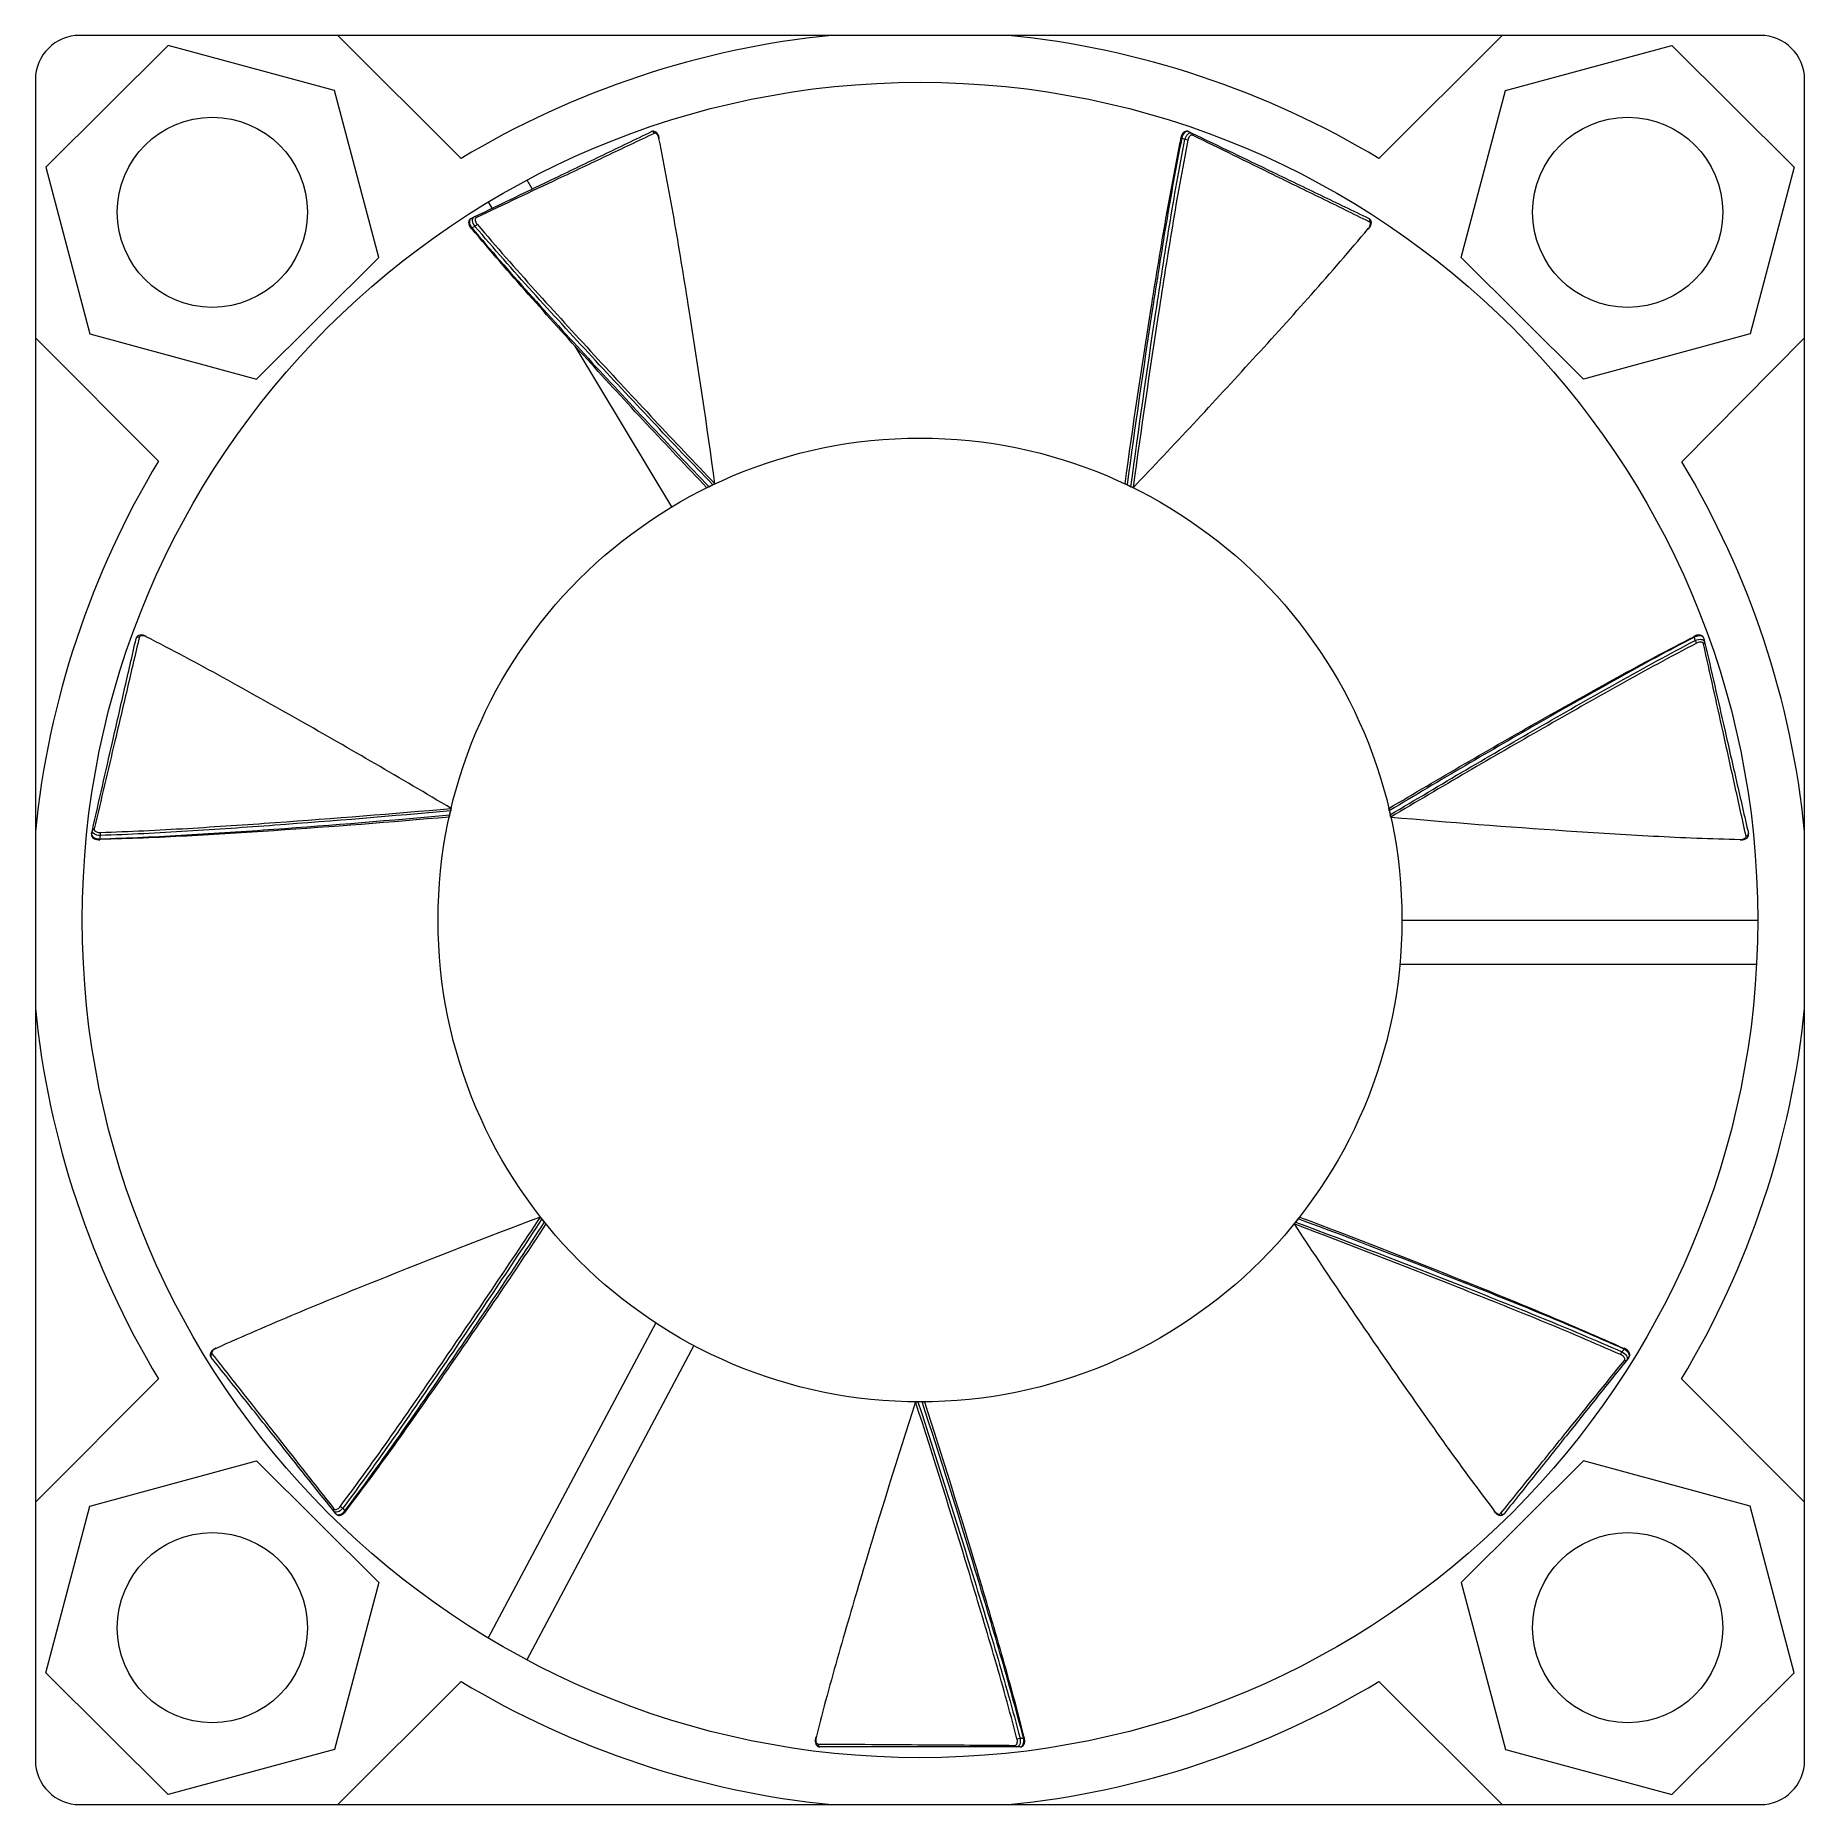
# Paper-space layout '_Front' of a CAD drawing. Header units: millimetres. Extents: x -20 to 20, y -20 to 20.
import ezdxf

# ---------------------------------------------------------------- set-up
doc = ezdxf.new("R2010")
doc.units = ezdxf.units.MM

psp = doc.layouts.new('_Front')

# ---------------------------------------------------------------- linework, layer by layer
at = {"color": 7, "linetype": 'Continuous', "lineweight": 15}
for p, q in [((19, 20), (-19, 20)), ((-10.377, 17.214), (-13.162, 20)), ((13.162, 20), (10.377, 17.214)), ((-17, 19.771), (-19.765, 17.02)), ((-13.234, 18.751), (-17, 19.771)), ((13.234, 18.751), (17, 19.771)), ((17, 19.771), (19.765, 17.02)), ((-20, 19), (-20, -19)), ((20, -19), (20, 19)), ((-12.235, 14.98), (-13.234, 18.751)), ((12.235, 14.98), (13.234, 18.751)), ((6.074, 17.825), (6.144, 17.791)), ((-19.765, 17.02), (-18.766, 13.249)), ((19.765, 17.02), (18.766, 13.249)), ((-8.765, 16.529), (-8.884, 16.727)), ((-9.67, 16.093), (-9.755, 16.235)), ((-10.149, 15.862), (-10.079, 15.896)), ((-15, 12.229), (-12.235, 14.98)), ((15, 12.229), (12.235, 14.98)), ((-18.766, 13.249), (-15, 12.229)), ((18.766, 13.249), (15, 12.229)), ((-20, 13.162), (-17.214, 10.377)), ((-5.611, 9.339), (-7.797, 12.976)), ((17.227, 10.355), (20, 13.162)), ((-4.77, 9.795), (-4.684, 9.837)), ((4.684, 9.837), (4.77, 9.795)), ((17.723, 6.365), (17.74, 6.289)), ((-10.632, 2.378), (-10.611, 2.471)), ((10.611, 2.471), (10.632, 2.378)), ((-18.73, 1.955), (-18.712, 2.031)), ((10.895, 0), (18.94, 0)), ((10.849, -1), (18.914, -1)), ((-8.489, -6.83), (-8.548, -6.756)), ((8.548, -6.756), (8.489, -6.83)), ((-5.976, -9.11), (-9.762, -16.23)), ((-5.115, -9.62), (-8.892, -16.723)), ((16.026, -9.888), (15.978, -9.949)), ((-17.214, -10.377), (-20, -13.162)), ((20, -13.162), (17.214, -10.377)), ((0.047, -10.895), (-0.047, -10.895)), ((-18.766, -13.249), (-15, -12.229)), ((-15, -12.229), (-12.235, -14.98)), ((15, -12.229), (12.235, -14.98)), ((18.766, -13.249), (15, -12.229)), ((-19.765, -17.02), (-18.766, -13.249)), ((-13.206, -13.424), (-13.255, -13.363)), ((19.765, -17.02), (18.766, -13.249)), ((-12.235, -14.98), (-13.234, -18.751)), ((12.235, -14.98), (13.234, -18.751)), ((-17, -19.771), (-19.765, -17.02)), ((17, -19.771), (19.765, -17.02)), ((-13.162, -20), (-10.377, -17.214)), ((10.377, -17.214), (13.162, -20)), ((-13.234, -18.751), (-17, -19.771)), ((2.262, -18.695), (2.183, -18.695)), ((13.234, -18.751), (17, -19.771)), ((-19, -20), (19, -20))]:
    psp.add_line(p, q, dxfattribs=at)
at = {"color": 7, "linetype": 'Continuous', "lineweight": 15, "flags": 128}
for points in [[(5.901, 17.67), (5.897, 17.672), (5.895, 17.674), (5.894, 17.676), (5.895, 17.678), (5.899, 17.679), (5.903, 17.679), (5.91, 17.68), (5.917, 17.679)], [(5.987, 17.644), (5.952, 17.661), (5.947, 17.664), (5.917, 17.679)], [(-10.135, 15.631), (-10.14, 15.629), (-10.143, 15.629), (-10.145, 15.629), (-10.145, 15.631), (-10.144, 15.634), (-10.142, 15.638), (-10.138, 15.643), (-10.133, 15.649)], [(-10.062, 15.682), (-10.097, 15.665), (-10.103, 15.663), (-10.133, 15.649)], [(17.494, 6.403), (17.494, 6.408), (17.494, 6.411), (17.495, 6.413), (17.497, 6.413), (17.5, 6.411), (17.503, 6.407), (17.507, 6.403), (17.511, 6.396)], [(17.527, 6.32), (17.519, 6.358), (17.518, 6.364), (17.511, 6.396)], [(-18.534, 1.911), (-18.543, 1.873), (-18.545, 1.867), (-18.553, 1.835)], [(-18.54, 1.822), (-18.541, 1.817), (-18.543, 1.814), (-18.545, 1.813), (-18.546, 1.814), (-18.548, 1.817), (-18.55, 1.821), (-18.551, 1.827), (-18.553, 1.835)], [(15.869, -9.763), (15.894, -9.733), (15.898, -9.728), (15.919, -9.703)], [(15.914, -9.685), (15.917, -9.682), (15.92, -9.68), (15.922, -9.68), (15.923, -9.681), (15.923, -9.685), (15.923, -9.689), (15.921, -9.696), (15.919, -9.703)], [(-13.05, -13.299), (-13.026, -13.33), (-13.022, -13.335), (-13.002, -13.361)], [(-12.984, -13.359), (-12.981, -13.363), (-12.98, -13.366), (-12.98, -13.368), (-12.982, -13.369), (-12.985, -13.369), (-12.99, -13.367), (-12.995, -13.365), (-13.002, -13.361)], [(2.261, -18.494), (2.3, -18.495), (2.306, -18.495), (2.339, -18.496)], [(2.35, -18.48), (2.354, -18.481), (2.358, -18.482), (2.359, -18.483), (2.358, -18.485), (2.356, -18.487), (2.352, -18.49), (2.346, -18.493), (2.339, -18.496)]]:
    psp.add_lwpolyline(points, dxfattribs=at)
at = {"color": 7, "linetype": 'Continuous', "lineweight": 15}
for centre, radius in [((0, 0), 18.94), ((-16, 16), 2.15), ((16, 16), 2.15), ((0, 0), 10.895), ((-16, -16), 2.15), ((16, -16), 2.15)]:
    psp.add_circle(centre, radius, dxfattribs=at)
for centre, radius, start, end in [((-19, 19), 1, 90, 180), ((19, 19), 1, 0, 90), ((0, 0), 20.1, 95.7177, 121.0812), ((0, 0), 20.1, 58.9188, 84.2823), ((-6.059, 17.778), 0.0489, 6.3745, 107.1272), ((-5.904, 17.68), 0.0105, 283.2582, 338.3792), ((5.97, 17.414), 0.23, 68.3187, 85.6481), ((6.123, 17.754), 0.0427, 343.8183, 59.8583), ((-10.063, 15.856), 0.0427, 35.2469, 111.2869), ((-9.893, 15.525), 0.23, 119.7473, 137.0767), ((10.142, 15.639), 0.0105, 231.8296, 286.9507), ((10.122, 15.822), 0.0489, 314.9459, 55.6986), ((0, 0), 20.1, 148.9188, 174.2823), ((0, 0), 20.1, 5.7177, 31.0102), ((-17.504, 6.407), 0.0105, 334.6867, 29.8078), ((-17.678, 6.347), 0.0489, 57.8031, 158.5558), ((17.337, 6.19), 0.23, 16.8901, 34.2196), ((17.698, 6.283), 0.0427, 292.3897, 8.4297), ((-18.671, 2.019), 0.0427, 86.6754, 162.7155), ((-18.306, 1.945), 0.23, 171.1759, 188.5053), ((18.55, 1.822), 0.0105, 180.401, 235.5221), ((18.681, 1.951), 0.0489, 263.5174, 4.27), ((0, 0), 20.1, 185.7177, 211.0812), ((0, 0), 20.1, 328.9188, 354.2823), ((-15.984, -9.864), 0.0489, 109.2316, 209.9843), ((-15.923, -9.69), 0.0105, 26.1153, 81.2364), ((15.649, -9.695), 0.23, 325.4616, 342.791), ((15.947, -9.92), 0.0427, 240.9611, 317.0012), ((-13.22, -13.339), 0.0427, 138.104, 214.144), ((-12.934, -13.099), 0.23, 222.6044, 239.9339), ((12.99, -13.368), 0.0105, 128.9725, 184.0935), ((13.173, -13.388), 0.0489, 212.0888, 312.8415), ((0, 0), 20.1, 238.9188, 264.2823), ((0, 0), 20.1, 275.7177, 301.0812), ((-2.352, -18.491), 0.0105, 77.5439, 132.6649), ((-2.254, -18.647), 0.0489, 160.6602, 261.4129), ((2.187, -18.652), 0.0427, 189.5326, 265.5726), ((2.177, -18.28), 0.23, 274.033, 291.3624), ((-19, -19), 1, 180, 270), ((19, -19), 1, 270, 0)]:
    psp.add_arc(centre, radius, start, end, dxfattribs=at)
for points, knots in [([(-10.079, 15.896), (-9.466, 16.191), (-8.854, 16.486), (-8.243, 16.78), (-7.881, 16.955), (-7.519, 17.129), (-7.158, 17.303), (-6.796, 17.477), (-6.435, 17.651), (-6.074, 17.825)], [0, 0, 0, 0, 0.00348079, 0.00348079, 0.00348079, 0.005540666, 0.005540666, 0.005540666, 0.007600543, 0.007600543, 0.007600543, 0.007600543]), ([(-6.011, 17.784), (-6.373, 17.612), (-6.735, 17.441), (-7.097, 17.269), (-7.459, 17.097), (-7.822, 16.926), (-8.185, 16.754), (-8.799, 16.464), (-9.413, 16.173), (-10.028, 15.881)], [0, 0, 0, 0, 0.002059921, 0.002059921, 0.002059921, 0.004119847, 0.004119847, 0.004119847, 0.007600716, 0.007600716, 0.007600716, 0.007600716]), ([(-5.895, 17.676), (-5.895, 17.68), (-5.9, 17.71), (-5.921, 17.76), (-5.958, 17.809), (-6.004, 17.833), (-6.044, 17.837), (-6.065, 17.827), (-6.073, 17.823)], [0, 0, 0, 0, 0.038295, 0.298376, 0.539496, 0.728519, 0.897429, 1, 1, 1, 1]), ([(-5.901, 17.67), (-5.905, 17.687), (-5.91, 17.704), (-5.917, 17.72), (-5.923, 17.735), (-5.931, 17.748), (-5.94, 17.759), (-5.949, 17.77), (-5.958, 17.778), (-5.968, 17.783), (-5.978, 17.787), (-5.987, 17.789), (-5.997, 17.788), (-6.002, 17.787), (-6.006, 17.786), (-6.011, 17.784)], [0, 0, 0, 0, 0.0000547948, 0.0000547948, 0.0000547948, 0.0001097763, 0.0001097763, 0.0001097763, 0.0001633104, 0.0001633104, 0.0001633104, 0.0002141423, 0.0002141423, 0.0002141423, 0.0002398433, 0.0002398433, 0.0002398433, 0.0002398433]), ([(-4.637, 9.859), (-4.817, 11.174), (-5.011, 12.486), (-5.322, 14.442), (-5.429, 15.092), (-5.651, 16.387), (-5.772, 17.03), (-5.901, 17.67)], [0, 0, 0, 0, 0.5, 0.5, 0.75, 0.75, 1, 1, 1, 1]), ([(4.637, 9.859), (4.817, 11.174), (5.011, 12.486), (5.322, 14.442), (5.429, 15.092), (5.651, 16.387), (5.772, 17.03), (5.901, 17.67)], [0, 0, 0, 0, 0.5, 0.5, 0.75, 0.75, 1, 1, 1, 1]), ([(5.917, 17.679), (5.791, 17.037), (5.673, 16.39), (5.456, 15.09), (5.352, 14.437), (5.049, 12.473), (4.86, 11.156), (4.684, 9.837)], [0, 0, 0, 0, 0.25, 0.25, 0.5, 0.5, 1, 1, 1, 1]), ([(4.77, 9.795), (4.945, 11.114), (5.133, 12.432), (5.433, 14.398), (5.534, 15.051), (5.747, 16.353), (5.863, 17), (5.987, 17.644)], [0, 0, 0, 0, 0.5, 0.5, 0.75, 0.75, 1, 1, 1, 1]), ([(6.055, 17.628), (5.93, 16.984), (5.813, 16.335), (5.597, 15.032), (5.494, 14.378), (5.19, 12.411), (4.998, 11.092), (4.817, 9.773)], [0, 0, 0, 0, 0.25, 0.25, 0.5, 0.5, 1, 1, 1, 1]), ([(6.072, 17.823), (6.064, 17.827), (6.042, 17.838), (6.001, 17.832), (5.961, 17.81), (5.926, 17.768), (5.903, 17.721), (5.897, 17.686), (5.896, 17.675)], [0, 0, 0, 0, 0.110069, 0.290317, 0.458902, 0.653427, 0.893696, 1, 1, 1, 1]), ([(6.074, 17.825), (6.046, 17.838), (6.013, 17.83), (5.955, 17.775), (5.931, 17.73), (5.917, 17.679)], [0, 0, 0, 0, 0.5, 0.5, 1, 1, 1, 1]), ([(5.987, 17.644), (6.001, 17.695), (6.025, 17.741), (6.083, 17.796), (6.116, 17.805), (6.144, 17.791)], [0, 0, 0, 0, 0.5, 0.5, 1, 1, 1, 1]), ([(6.164, 17.742), (6.155, 17.746), (6.146, 17.748), (6.137, 17.747), (6.128, 17.745), (6.119, 17.741), (6.11, 17.735), (6.101, 17.728), (6.093, 17.719), (6.086, 17.708), (6.078, 17.697), (6.071, 17.683), (6.066, 17.668), (6.061, 17.656), (6.057, 17.642), (6.055, 17.628)], [0, 0, 0, 0, 0.000048477, 0.000048477, 0.000048477, 0.000096818, 0.000096818, 0.000096818, 0.0001458754, 0.0001458754, 0.0001458754, 0.0001970983, 0.0001970983, 0.0001970983, 0.0002398542, 0.0002398542, 0.0002398542, 0.0002398542]), ([(6.144, 17.791), (6.757, 17.496), (7.368, 17.201), (7.98, 16.907), (8.342, 16.733), (8.703, 16.559), (9.065, 16.384), (9.427, 16.21), (9.788, 16.036), (10.149, 15.862)], [0, 0, 0, 0, 0.00348079, 0.00348079, 0.00348079, 0.005540666, 0.005540666, 0.005540666, 0.007600543, 0.007600543, 0.007600543, 0.007600543]), ([(10.156, 15.787), (9.796, 15.963), (9.437, 16.139), (9.077, 16.316), (8.716, 16.492), (8.356, 16.669), (7.995, 16.845), (7.386, 17.144), (6.775, 17.443), (6.164, 17.742)], [0, 0, 0, 0, 0.002059921, 0.002059921, 0.002059921, 0.004119847, 0.004119847, 0.004119847, 0.007600716, 0.007600716, 0.007600716, 0.007600716]), ([(-10.149, 15.86), (-10.157, 15.856), (-10.179, 15.845), (-10.2, 15.81), (-10.208, 15.764), (-10.197, 15.712), (-10.174, 15.664), (-10.15, 15.638), (-10.143, 15.629)], [0, 0, 0, 0, 0.110069, 0.290317, 0.458902, 0.653427, 0.893696, 1, 1, 1, 1]), ([(-10.149, 15.862), (-10.177, 15.849), (-10.191, 15.817), (-10.184, 15.738), (-10.164, 15.692), (-10.133, 15.649)], [0, 0, 0, 0, 0.5, 0.5, 1, 1, 1, 1]), ([(-4.817, 9.773), (-5.733, 10.733), (-6.638, 11.703), (-7.973, 13.166), (-8.415, 13.654), (-9.288, 14.635), (-9.716, 15.131), (-10.135, 15.631)], [0, 0, 0, 0, 0.5, 0.5, 0.75, 0.75, 1, 1, 1, 1]), ([(-10.133, 15.649), (-9.709, 15.149), (-9.277, 14.654), (-8.396, 13.674), (-7.95, 13.186), (-6.604, 11.725), (-5.692, 10.755), (-4.77, 9.795)], [0, 0, 0, 0, 0.25, 0.25, 0.5, 0.5, 1, 1, 1, 1]), ([(-10.062, 15.682), (-10.093, 15.724), (-10.114, 15.772), (-10.121, 15.851), (-10.107, 15.883), (-10.079, 15.896)], [0, 0, 0, 0, 0.5, 0.5, 1, 1, 1, 1]), ([(-4.684, 9.837), (-5.606, 10.796), (-6.519, 11.765), (-7.87, 13.224), (-8.317, 13.711), (-9.202, 14.689), (-9.636, 15.183), (-10.062, 15.682)], [0, 0, 0, 0, 0.5, 0.5, 0.75, 0.75, 1, 1, 1, 1]), ([(-10.028, 15.881), (-10.037, 15.877), (-10.044, 15.871), (-10.049, 15.863), (-10.053, 15.855), (-10.056, 15.845), (-10.056, 15.834), (-10.056, 15.824), (-10.055, 15.811), (-10.051, 15.799), (-10.046, 15.786), (-10.04, 15.772), (-10.032, 15.758), (-10.025, 15.747), (-10.016, 15.736), (-10.007, 15.725)], [0, 0, 0, 0, 0.000048477, 0.000048477, 0.000048477, 0.000096818, 0.000096818, 0.000096818, 0.0001458754, 0.0001458754, 0.0001458754, 0.0001970983, 0.0001970983, 0.0001970983, 0.0002398542, 0.0002398542, 0.0002398542, 0.0002398542]), ([(-10.007, 15.725), (-9.581, 15.225), (-9.147, 14.73), (-8.263, 13.749), (-7.816, 13.26), (-6.467, 11.796), (-5.556, 10.823), (-4.637, 9.859)], [0, 0, 0, 0, 0.25, 0.25, 0.5, 0.5, 1, 1, 1, 1]), ([(4.817, 9.773), (5.733, 10.733), (6.638, 11.703), (7.973, 13.166), (8.415, 13.654), (9.288, 14.635), (9.716, 15.131), (10.135, 15.631)], [0, 0, 0, 0, 0.5, 0.5, 0.75, 0.75, 1, 1, 1, 1]), ([(10.135, 15.631), (10.147, 15.645), (10.157, 15.659), (10.165, 15.674), (10.172, 15.688), (10.178, 15.703), (10.181, 15.717), (10.184, 15.73), (10.184, 15.743), (10.182, 15.753), (10.18, 15.764), (10.175, 15.772), (10.168, 15.779), (10.165, 15.782), (10.161, 15.785), (10.156, 15.787)], [0, 0, 0, 0, 0.0000547948, 0.0000547948, 0.0000547948, 0.0001097763, 0.0001097763, 0.0001097763, 0.0001633104, 0.0001633104, 0.0001633104, 0.0002141423, 0.0002141423, 0.0002141423, 0.0002398433, 0.0002398433, 0.0002398433, 0.0002398433]), ([(10.144, 15.629), (10.147, 15.632), (10.168, 15.655), (10.194, 15.702), (10.209, 15.762), (10.2, 15.813), (10.177, 15.847), (10.156, 15.857), (10.148, 15.86)], [0, 0, 0, 0, 0.0382947, 0.2983757, 0.5394961, 0.7285186, 0.8974294, 1, 1, 1, 1]), ([(-4.77, 9.795), (-4.775, 9.793), (-4.781, 9.79), (-4.786, 9.788), (-4.791, 9.785), (-4.796, 9.783), (-4.801, 9.781), (-4.805, 9.779), (-4.808, 9.777), (-4.811, 9.776), (-4.814, 9.774), (-4.816, 9.773), (-4.817, 9.773), (-4.817, 9.773), (-4.817, 9.773), (-4.817, 9.773)], [0, 0, 0, 0, 0.00001835611, 0.00001835611, 0.00001835611, 0.00003673843, 0.00003673843, 0.00003673843, 0.0000546734, 0.0000546734, 0.0000546734, 0.00007173366, 0.00007173366, 0.00007173366, 0.00008021297, 0.00008021297, 0.00008021297, 0.00008021297]), ([(-4.637, 9.859), (-4.637, 9.859), (-4.638, 9.859), (-4.64, 9.858), (-4.641, 9.857), (-4.644, 9.856), (-4.647, 9.855), (-4.65, 9.853), (-4.653, 9.852), (-4.658, 9.85), (-4.662, 9.847), (-4.667, 9.845), (-4.672, 9.843), (-4.676, 9.841), (-4.68, 9.839), (-4.684, 9.837)], [0, 0, 0, 0, 0.00001619931, 0.00001619931, 0.00001619931, 0.00003237624, 0.00003237624, 0.00003237624, 0.00004889831, 0.00004889831, 0.00004889831, 0.00006619691, 0.00006619691, 0.00006619691, 0.00008020876, 0.00008020876, 0.00008020876, 0.00008020876]), ([(4.684, 9.837), (4.679, 9.839), (4.673, 9.842), (4.668, 9.844), (4.663, 9.847), (4.658, 9.849), (4.654, 9.851), (4.65, 9.853), (4.646, 9.855), (4.643, 9.857), (4.641, 9.858), (4.639, 9.859), (4.638, 9.859), (4.637, 9.859), (4.637, 9.859), (4.637, 9.859)], [0, 0, 0, 0, 0.00001835611, 0.00001835611, 0.00001835611, 0.00003673843, 0.00003673843, 0.00003673843, 0.0000546734, 0.0000546734, 0.0000546734, 0.00007173366, 0.00007173366, 0.00007173366, 0.00008021297, 0.00008021297, 0.00008021297, 0.00008021297]), ([(4.817, 9.773), (4.817, 9.773), (4.816, 9.773), (4.815, 9.774), (4.813, 9.775), (4.811, 9.776), (4.808, 9.777), (4.805, 9.779), (4.801, 9.781), (4.797, 9.783), (4.792, 9.785), (4.787, 9.787), (4.782, 9.789), (4.778, 9.791), (4.774, 9.793), (4.77, 9.795)], [0, 0, 0, 0, 0.00001619931, 0.00001619931, 0.00001619931, 0.00003237624, 0.00003237624, 0.00003237624, 0.00004889831, 0.00004889831, 0.00004889831, 0.00006619691, 0.00006619691, 0.00006619691, 0.00008020876, 0.00008020876, 0.00008020876, 0.00008020876]), ([(-17.495, 6.412), (-17.498, 6.414), (-17.525, 6.429), (-17.577, 6.444), (-17.639, 6.445), (-17.686, 6.425), (-17.715, 6.396), (-17.719, 6.373), (-17.721, 6.364)], [0, 0, 0, 0, 0.038295, 0.298376, 0.539496, 0.728519, 0.897429, 1, 1, 1, 1]), ([(-17.494, 6.403), (-17.51, 6.411), (-17.527, 6.418), (-17.543, 6.422), (-17.559, 6.426), (-17.574, 6.429), (-17.588, 6.428), (-17.602, 6.428), (-17.614, 6.426), (-17.624, 6.421), (-17.633, 6.417), (-17.641, 6.41), (-17.646, 6.402), (-17.648, 6.398), (-17.65, 6.393), (-17.651, 6.388)], [0, 0, 0, 0, 0.0000547948, 0.0000547948, 0.0000547948, 0.0001097763, 0.0001097763, 0.0001097763, 0.0001633104, 0.0001633104, 0.0001633104, 0.0002141423, 0.0002141423, 0.0002141423, 0.0002398433, 0.0002398433, 0.0002398433, 0.0002398433]), ([(-10.6, 2.522), (-11.74, 3.201), (-12.886, 3.867), (-14.61, 4.843), (-15.184, 5.166), (-16.335, 5.799), (-16.913, 6.105), (-17.494, 6.403)], [0, 0, 0, 0, 0.5, 0.5, 0.75, 0.75, 1, 1, 1, 1]), ([(10.6, 2.522), (11.74, 3.201), (12.886, 3.867), (14.61, 4.843), (15.184, 5.166), (16.335, 5.799), (16.913, 6.105), (17.494, 6.403)], [0, 0, 0, 0, 0.5, 0.5, 0.75, 0.75, 1, 1, 1, 1]), ([(17.721, 6.365), (17.719, 6.374), (17.713, 6.398), (17.683, 6.427), (17.64, 6.444), (17.587, 6.445), (17.536, 6.433), (17.504, 6.416), (17.495, 6.411)], [0, 0, 0, 0, 0.110069, 0.290317, 0.458902, 0.653427, 0.893696, 1, 1, 1, 1]), ([(17.723, 6.365), (17.716, 6.395), (17.689, 6.416), (17.61, 6.427), (17.56, 6.418), (17.511, 6.396)], [0, 0, 0, 0, 0.5, 0.5, 1, 1, 1, 1]), ([(-18.712, 2.031), (-18.561, 2.694), (-18.41, 3.356), (-18.259, 4.018), (-18.169, 4.409), (-18.08, 4.801), (-17.991, 5.192), (-17.901, 5.583), (-17.812, 5.974), (-17.723, 6.365)], [0, 0, 0, 0, 0.00348079, 0.00348079, 0.00348079, 0.005540666, 0.005540666, 0.005540666, 0.007600543, 0.007600543, 0.007600543, 0.007600543]), ([(-17.651, 6.388), (-17.743, 5.999), (-17.835, 5.609), (-17.926, 5.218), (-18.018, 4.828), (-18.11, 4.437), (-18.202, 4.046), (-18.358, 3.386), (-18.514, 2.724), (-18.669, 2.061)], [0, 0, 0, 0, 0.002059921, 0.002059921, 0.002059921, 0.004119847, 0.004119847, 0.004119847, 0.007600716, 0.007600716, 0.007600716, 0.007600716]), ([(17.511, 6.396), (16.93, 6.095), (16.351, 5.784), (15.2, 5.143), (14.625, 4.817), (12.9, 3.829), (11.752, 3.156), (10.611, 2.471)], [0, 0, 0, 0, 0.25, 0.25, 0.5, 0.5, 1, 1, 1, 1]), ([(10.632, 2.378), (11.773, 3.063), (12.921, 3.738), (14.644, 4.73), (15.218, 5.058), (16.369, 5.703), (16.947, 6.016), (17.527, 6.32)], [0, 0, 0, 0, 0.5, 0.5, 0.75, 0.75, 1, 1, 1, 1]), ([(17.557, 6.257), (16.975, 5.953), (16.396, 5.64), (15.243, 4.996), (14.667, 4.669), (12.939, 3.68), (11.788, 3.009), (10.644, 2.327)], [0, 0, 0, 0, 0.25, 0.25, 0.5, 0.5, 1, 1, 1, 1]), ([(17.527, 6.32), (17.576, 6.341), (17.627, 6.351), (17.706, 6.34), (17.733, 6.319), (17.74, 6.289)], [0, 0, 0, 0, 0.5, 0.5, 1, 1, 1, 1]), ([(17.714, 6.243), (17.712, 6.252), (17.708, 6.26), (17.701, 6.267), (17.695, 6.273), (17.686, 6.278), (17.675, 6.281), (17.665, 6.283), (17.652, 6.284), (17.639, 6.283), (17.625, 6.282), (17.61, 6.279), (17.595, 6.274), (17.583, 6.269), (17.57, 6.264), (17.557, 6.257)], [0, 0, 0, 0, 0.000048477, 0.000048477, 0.000048477, 0.000096818, 0.000096818, 0.000096818, 0.0001458754, 0.0001458754, 0.0001458754, 0.0001970983, 0.0001970983, 0.0001970983, 0.0002398542, 0.0002398542, 0.0002398542, 0.0002398542]), ([(18.675, 1.903), (18.589, 2.294), (18.502, 2.685), (18.415, 3.076), (18.329, 3.468), (18.242, 3.86), (18.155, 4.252), (18.009, 4.915), (17.862, 5.579), (17.714, 6.243)], [0, 0, 0, 0, 0.002059921, 0.002059921, 0.002059921, 0.004119847, 0.004119847, 0.004119847, 0.007600716, 0.007600716, 0.007600716, 0.007600716]), ([(17.74, 6.289), (17.892, 5.626), (18.043, 4.964), (18.194, 4.302), (18.283, 3.911), (18.372, 3.519), (18.462, 3.128), (18.551, 2.737), (18.64, 2.346), (18.73, 1.955)], [0, 0, 0, 0, 0.00348079, 0.00348079, 0.00348079, 0.005540666, 0.005540666, 0.005540666, 0.007600543, 0.007600543, 0.007600543, 0.007600543]), ([(-18.534, 1.98), (-17.877, 2.002), (-17.219, 2.032), (-15.901, 2.112), (-15.24, 2.157), (-13.254, 2.298), (-11.926, 2.404), (-10.6, 2.522)], [0, 0, 0, 0, 0.25, 0.25, 0.5, 0.5, 1, 1, 1, 1]), ([(-10.611, 2.471), (-11.936, 2.348), (-13.263, 2.238), (-15.246, 2.093), (-15.906, 2.046), (-17.222, 1.964), (-17.879, 1.933), (-18.534, 1.911)], [0, 0, 0, 0, 0.5, 0.5, 0.75, 0.75, 1, 1, 1, 1]), ([(-10.6, 2.522), (-10.6, 2.522), (-10.6, 2.521), (-10.6, 2.519), (-10.601, 2.517), (-10.601, 2.515), (-10.602, 2.512), (-10.603, 2.508), (-10.604, 2.504), (-10.605, 2.5), (-10.606, 2.495), (-10.607, 2.49), (-10.608, 2.484), (-10.609, 2.48), (-10.61, 2.475), (-10.611, 2.471)], [0, 0, 0, 0, 0.00001619931, 0.00001619931, 0.00001619931, 0.00003237624, 0.00003237624, 0.00003237624, 0.00004889831, 0.00004889831, 0.00004889831, 0.00006619691, 0.00006619691, 0.00006619691, 0.00008020876, 0.00008020876, 0.00008020876, 0.00008020876]), ([(10.611, 2.471), (10.61, 2.477), (10.609, 2.483), (10.607, 2.488), (10.606, 2.494), (10.605, 2.499), (10.604, 2.504), (10.603, 2.508), (10.602, 2.512), (10.601, 2.515), (10.6, 2.518), (10.6, 2.52), (10.6, 2.521), (10.6, 2.522), (10.6, 2.522), (10.6, 2.522)], [0, 0, 0, 0, 0.00001835611, 0.00001835611, 0.00001835611, 0.00003673843, 0.00003673843, 0.00003673843, 0.0000546734, 0.0000546734, 0.0000546734, 0.00007173366, 0.00007173366, 0.00007173366, 0.00008021297, 0.00008021297, 0.00008021297, 0.00008021297]), ([(-18.534, 1.911), (-18.587, 1.912), (-18.637, 1.926), (-18.703, 1.97), (-18.719, 2.001), (-18.712, 2.031)], [0, 0, 0, 0, 0.5, 0.5, 1, 1, 1, 1]), ([(-18.669, 2.061), (-18.671, 2.052), (-18.671, 2.043), (-18.667, 2.034), (-18.664, 2.025), (-18.658, 2.017), (-18.65, 2.01), (-18.641, 2.003), (-18.631, 1.997), (-18.618, 1.993), (-18.605, 1.988), (-18.591, 1.984), (-18.575, 1.982), (-18.562, 1.98), (-18.548, 1.98), (-18.534, 1.98)], [0, 0, 0, 0, 0.000048477, 0.000048477, 0.000048477, 0.000096818, 0.000096818, 0.000096818, 0.0001458754, 0.0001458754, 0.0001458754, 0.0001970983, 0.0001970983, 0.0001970983, 0.0002398542, 0.0002398542, 0.0002398542, 0.0002398542]), ([(-18.553, 1.835), (-17.898, 1.854), (-17.242, 1.883), (-15.926, 1.961), (-15.266, 2.006), (-13.284, 2.147), (-11.958, 2.255), (-10.632, 2.378)], [0, 0, 0, 0, 0.25, 0.25, 0.5, 0.5, 1, 1, 1, 1]), ([(-10.644, 2.327), (-11.966, 2.209), (-13.288, 2.107), (-15.264, 1.975), (-15.922, 1.934), (-17.233, 1.863), (-17.887, 1.838), (-18.54, 1.822)], [0, 0, 0, 0, 0.5, 0.5, 0.75, 0.75, 1, 1, 1, 1]), ([(-10.632, 2.378), (-10.634, 2.372), (-10.635, 2.366), (-10.636, 2.361), (-10.638, 2.355), (-10.639, 2.35), (-10.64, 2.345), (-10.641, 2.34), (-10.642, 2.336), (-10.643, 2.333), (-10.643, 2.331), (-10.644, 2.329), (-10.644, 2.328), (-10.644, 2.327), (-10.644, 2.327), (-10.644, 2.327)], [0, 0, 0, 0, 0.00001835611, 0.00001835611, 0.00001835611, 0.00003673843, 0.00003673843, 0.00003673843, 0.0000546734, 0.0000546734, 0.0000546734, 0.00007173366, 0.00007173366, 0.00007173366, 0.00008021297, 0.00008021297, 0.00008021297, 0.00008021297]), ([(10.644, 2.327), (10.644, 2.327), (10.644, 2.328), (10.643, 2.33), (10.643, 2.331), (10.642, 2.334), (10.642, 2.337), (10.641, 2.341), (10.64, 2.345), (10.639, 2.349), (10.638, 2.354), (10.637, 2.359), (10.635, 2.365), (10.634, 2.369), (10.633, 2.374), (10.632, 2.378)], [0, 0, 0, 0, 0.00001619931, 0.00001619931, 0.00001619931, 0.00003237624, 0.00003237624, 0.00003237624, 0.00004889831, 0.00004889831, 0.00004889831, 0.00006619691, 0.00006619691, 0.00006619691, 0.00008020876, 0.00008020876, 0.00008020876, 0.00008020876]), ([(10.644, 2.327), (11.966, 2.209), (13.288, 2.107), (15.264, 1.975), (15.922, 1.934), (17.233, 1.863), (17.887, 1.838), (18.54, 1.822)], [0, 0, 0, 0, 0.5, 0.5, 0.75, 0.75, 1, 1, 1, 1]), ([(-18.73, 1.955), (-18.736, 1.925), (-18.721, 1.894), (-18.655, 1.85), (-18.605, 1.837), (-18.553, 1.835)], [0, 0, 0, 0, 0.5, 0.5, 1, 1, 1, 1]), ([(-18.728, 1.954), (-18.73, 1.945), (-18.735, 1.921), (-18.721, 1.882), (-18.689, 1.848), (-18.642, 1.824), (-18.59, 1.812), (-18.555, 1.814), (-18.544, 1.815)], [0, 0, 0, 0, 0.110069, 0.290317, 0.458902, 0.653427, 0.893696, 1, 1, 1, 1]), ([(18.54, 1.822), (18.558, 1.821), (18.576, 1.822), (18.592, 1.825), (18.608, 1.828), (18.623, 1.833), (18.636, 1.839), (18.648, 1.845), (18.658, 1.853), (18.665, 1.862), (18.671, 1.87), (18.675, 1.879), (18.676, 1.888), (18.677, 1.893), (18.676, 1.898), (18.675, 1.903)], [0, 0, 0, 0, 0.0000547948, 0.0000547948, 0.0000547948, 0.0001097763, 0.0001097763, 0.0001097763, 0.0001633104, 0.0001633104, 0.0001633104, 0.0002141423, 0.0002141423, 0.0002141423, 0.0002398433, 0.0002398433, 0.0002398433, 0.0002398433]), ([(18.545, 1.814), (18.548, 1.813), (18.579, 1.811), (18.632, 1.82), (18.689, 1.846), (18.722, 1.885), (18.735, 1.924), (18.729, 1.946), (18.727, 1.955)], [0, 0, 0, 0, 0.038295, 0.298376, 0.539496, 0.728519, 0.897429, 1, 1, 1, 1]), ([(-8.58, -6.715), (-9.822, -7.182), (-11.058, -7.664), (-12.896, -8.402), (-13.506, -8.651), (-14.718, -9.156), (-15.319, -9.417), (-15.914, -9.685)], [0, 0, 0, 0, 0.5, 0.5, 0.75, 0.75, 1, 1, 1, 1]), ([(-13.104, -13.255), (-12.711, -12.729), (-12.325, -12.196), (-11.565, -11.115), (-11.188, -10.57), (-10.061, -8.93), (-9.316, -7.826), (-8.58, -6.715)], [0, 0, 0, 0, 0.25, 0.25, 0.5, 0.5, 1, 1, 1, 1]), ([(-8.548, -6.756), (-9.278, -7.868), (-10.019, -8.974), (-11.142, -10.615), (-11.517, -11.16), (-12.273, -12.24), (-12.658, -12.773), (-13.05, -13.299)], [0, 0, 0, 0, 0.5, 0.5, 0.75, 0.75, 1, 1, 1, 1]), ([(-8.58, -6.715), (-8.58, -6.715), (-8.58, -6.715), (-8.579, -6.717), (-8.578, -6.718), (-8.576, -6.72), (-8.574, -6.723), (-8.572, -6.726), (-8.569, -6.729), (-8.566, -6.733), (-8.563, -6.736), (-8.56, -6.741), (-8.556, -6.745), (-8.553, -6.749), (-8.551, -6.752), (-8.548, -6.756)], [0, 0, 0, 0, 0.00001619931, 0.00001619931, 0.00001619931, 0.00003237624, 0.00003237624, 0.00003237624, 0.00004889831, 0.00004889831, 0.00004889831, 0.00006619691, 0.00006619691, 0.00006619691, 0.00008020876, 0.00008020876, 0.00008020876, 0.00008020876]), ([(8.548, -6.756), (8.551, -6.751), (8.555, -6.746), (8.559, -6.742), (8.562, -6.737), (8.566, -6.733), (8.569, -6.729), (8.572, -6.726), (8.574, -6.722), (8.576, -6.72), (8.578, -6.718), (8.579, -6.716), (8.58, -6.715), (8.58, -6.715), (8.58, -6.715), (8.58, -6.715)], [0, 0, 0, 0, 0.00001835611, 0.00001835611, 0.00001835611, 0.00003673843, 0.00003673843, 0.00003673843, 0.0000546734, 0.0000546734, 0.0000546734, 0.00007173366, 0.00007173366, 0.00007173366, 0.00008021297, 0.00008021297, 0.00008021297, 0.00008021297]), ([(15.919, -9.703), (15.321, -9.436), (14.717, -9.178), (13.498, -8.677), (12.884, -8.431), (11.037, -7.698), (9.795, -7.22), (8.548, -6.756)], [0, 0, 0, 0, 0.25, 0.25, 0.5, 0.5, 1, 1, 1, 1]), ([(8.58, -6.715), (9.822, -7.182), (11.058, -7.664), (12.896, -8.402), (13.506, -8.651), (14.718, -9.156), (15.319, -9.417), (15.914, -9.685)], [0, 0, 0, 0, 0.5, 0.5, 0.75, 0.75, 1, 1, 1, 1]), ([(-13.002, -13.361), (-12.609, -12.837), (-12.222, -12.306), (-11.463, -11.229), (-11.087, -10.685), (-9.961, -9.047), (-9.219, -7.943), (-8.489, -6.83)], [0, 0, 0, 0, 0.25, 0.25, 0.5, 0.5, 1, 1, 1, 1]), ([(-8.456, -6.871), (-9.188, -7.978), (-9.932, -9.075), (-11.061, -10.703), (-11.439, -11.242), (-12.201, -12.312), (-12.589, -12.839), (-12.984, -13.359)], [0, 0, 0, 0, 0.5, 0.5, 0.75, 0.75, 1, 1, 1, 1]), ([(-8.489, -6.83), (-8.485, -6.835), (-8.481, -6.84), (-8.477, -6.844), (-8.474, -6.849), (-8.47, -6.853), (-8.467, -6.857), (-8.464, -6.86), (-8.462, -6.863), (-8.46, -6.866), (-8.458, -6.868), (-8.457, -6.87), (-8.456, -6.871), (-8.456, -6.871), (-8.456, -6.871), (-8.456, -6.871)], [0, 0, 0, 0, 0.00001835611, 0.00001835611, 0.00001835611, 0.00003673843, 0.00003673843, 0.00003673843, 0.0000546734, 0.0000546734, 0.0000546734, 0.00007173366, 0.00007173366, 0.00007173366, 0.00008021297, 0.00008021297, 0.00008021297, 0.00008021297]), ([(8.456, -6.871), (8.456, -6.871), (8.456, -6.87), (8.457, -6.869), (8.459, -6.868), (8.46, -6.865), (8.462, -6.863), (8.464, -6.86), (8.467, -6.857), (8.47, -6.853), (8.473, -6.849), (8.476, -6.845), (8.48, -6.841), (8.483, -6.837), (8.486, -6.834), (8.489, -6.83)], [0, 0, 0, 0, 0.00001619931, 0.00001619931, 0.00001619931, 0.00003237624, 0.00003237624, 0.00003237624, 0.00004889831, 0.00004889831, 0.00004889831, 0.00006619691, 0.00006619691, 0.00006619691, 0.00008020876, 0.00008020876, 0.00008020876, 0.00008020876]), ([(15.839, -9.826), (15.238, -9.56), (14.632, -9.302), (13.41, -8.802), (12.795, -8.556), (10.945, -7.821), (9.702, -7.341), (8.456, -6.871)], [0, 0, 0, 0, 0.25, 0.25, 0.5, 0.5, 1, 1, 1, 1]), ([(8.456, -6.871), (9.188, -7.978), (9.932, -9.075), (11.061, -10.703), (11.439, -11.242), (12.201, -12.312), (12.589, -12.839), (12.984, -13.359)], [0, 0, 0, 0, 0.5, 0.5, 0.75, 0.75, 1, 1, 1, 1]), ([(8.489, -6.83), (9.735, -7.294), (10.978, -7.771), (12.828, -8.5), (13.443, -8.745), (14.664, -9.242), (15.269, -9.499), (15.869, -9.763)], [0, 0, 0, 0, 0.5, 0.5, 0.75, 0.75, 1, 1, 1, 1]), ([(-15.921, -9.68), (-15.925, -9.682), (-15.953, -9.693), (-15.997, -9.724), (-16.037, -9.772), (-16.05, -9.821), (-16.045, -9.862), (-16.03, -9.88), (-16.025, -9.886)], [0, 0, 0, 0, 0.038295, 0.298376, 0.539496, 0.728519, 0.897429, 1, 1, 1, 1]), ([(-13.255, -13.363), (-13.679, -12.832), (-14.102, -12.301), (-14.525, -11.77), (-14.776, -11.456), (-15.026, -11.142), (-15.276, -10.829), (-15.526, -10.515), (-15.776, -10.201), (-16.026, -9.888)], [0, 0, 0, 0, 0.00348079, 0.00348079, 0.00348079, 0.005540666, 0.005540666, 0.005540666, 0.007600543, 0.007600543, 0.007600543, 0.007600543]), ([(-15.914, -9.685), (-15.93, -9.693), (-15.945, -9.702), (-15.959, -9.711), (-15.972, -9.721), (-15.983, -9.732), (-15.992, -9.743), (-16, -9.754), (-16.006, -9.765), (-16.009, -9.776), (-16.011, -9.786), (-16.011, -9.796), (-16.007, -9.805), (-16.006, -9.809), (-16.003, -9.813), (-16, -9.817)], [0, 0, 0, 0, 0.0000547948, 0.0000547948, 0.0000547948, 0.0001097763, 0.0001097763, 0.0001097763, 0.0001633104, 0.0001633104, 0.0001633104, 0.0002141423, 0.0002141423, 0.0002141423, 0.0002398433, 0.0002398433, 0.0002398433, 0.0002398433]), ([(-16, -9.817), (-15.752, -10.132), (-15.505, -10.447), (-15.257, -10.762), (-15.009, -11.077), (-14.761, -11.392), (-14.513, -11.708), (-14.093, -12.242), (-13.673, -12.776), (-13.251, -13.311)], [0, 0, 0, 0, 0.002059921, 0.002059921, 0.002059921, 0.004119847, 0.004119847, 0.004119847, 0.007600716, 0.007600716, 0.007600716, 0.007600716]), ([(13.132, -13.414), (13.383, -13.103), (13.635, -12.791), (13.887, -12.48), (14.139, -12.168), (14.391, -11.856), (14.644, -11.543), (15.071, -11.016), (15.498, -10.487), (15.926, -9.957)], [0, 0, 0, 0, 0.002059921, 0.002059921, 0.002059921, 0.004119847, 0.004119847, 0.004119847, 0.007600716, 0.007600716, 0.007600716, 0.007600716]), ([(15.978, -9.949), (15.554, -10.48), (15.13, -11.011), (14.707, -11.542), (14.457, -11.856), (14.207, -12.17), (13.956, -12.484), (13.706, -12.797), (13.456, -13.111), (13.206, -13.424)], [0, 0, 0, 0, 0.00348079, 0.00348079, 0.00348079, 0.005540666, 0.005540666, 0.005540666, 0.007600543, 0.007600543, 0.007600543, 0.007600543]), ([(15.926, -9.957), (15.932, -9.95), (15.935, -9.941), (15.936, -9.932), (15.937, -9.923), (15.935, -9.913), (15.931, -9.903), (15.926, -9.893), (15.919, -9.883), (15.91, -9.873), (15.901, -9.863), (15.889, -9.854), (15.875, -9.845), (15.864, -9.838), (15.852, -9.831), (15.839, -9.826)], [0, 0, 0, 0, 0.000048477, 0.000048477, 0.000048477, 0.000096818, 0.000096818, 0.000096818, 0.0001458754, 0.0001458754, 0.0001458754, 0.0001970983, 0.0001970983, 0.0001970983, 0.0002398542, 0.0002398542, 0.0002398542, 0.0002398542]), ([(15.869, -9.763), (15.916, -9.788), (15.955, -9.821), (15.996, -9.89), (15.997, -9.925), (15.978, -9.949)], [0, 0, 0, 0, 0.5, 0.5, 1, 1, 1, 1]), ([(16.026, -9.888), (16.046, -9.864), (16.045, -9.829), (16.004, -9.761), (15.966, -9.728), (15.919, -9.703)], [0, 0, 0, 0, 0.5, 0.5, 1, 1, 1, 1]), ([(16.025, -9.886), (16.031, -9.879), (16.046, -9.86), (16.05, -9.819), (16.037, -9.774), (16.004, -9.732), (15.963, -9.699), (15.93, -9.685), (15.92, -9.681)], [0, 0, 0, 0, 0.110069, 0.290317, 0.458902, 0.653427, 0.893696, 1, 1, 1, 1]), ([(-0.1, -10.895), (-0.509, -12.157), (-0.903, -13.424), (-1.471, -15.321), (-1.657, -15.953), (-2.018, -17.216), (-2.189, -17.848), (-2.35, -18.48)], [0, 0, 0, 0, 0.5, 0.5, 0.75, 0.75, 1, 1, 1, 1]), ([(2.193, -18.509), (2.026, -17.874), (1.85, -17.24), (1.479, -15.972), (1.288, -15.338), (0.709, -13.433), (0.31, -12.162), (-0.1, -10.895)], [0, 0, 0, 0, 0.25, 0.25, 0.5, 0.5, 1, 1, 1, 1]), ([(-0.1, -10.895), (-0.1, -10.895), (-0.099, -10.895), (-0.097, -10.895), (-0.095, -10.895), (-0.093, -10.895), (-0.089, -10.895), (-0.086, -10.895), (-0.082, -10.895), (-0.077, -10.895), (-0.072, -10.895), (-0.067, -10.895), (-0.061, -10.895), (-0.057, -10.895), (-0.052, -10.895), (-0.047, -10.895)], [0, 0, 0, 0, 0.00001619931, 0.00001619931, 0.00001619931, 0.00003237624, 0.00003237624, 0.00003237624, 0.00004889831, 0.00004889831, 0.00004889831, 0.00006619691, 0.00006619691, 0.00006619691, 0.00008020876, 0.00008020876, 0.00008020876, 0.00008020876]), ([(-0.047, -10.895), (0.367, -12.159), (0.769, -13.428), (1.352, -15.329), (1.544, -15.962), (1.917, -17.227), (2.094, -17.86), (2.261, -18.494)], [0, 0, 0, 0, 0.5, 0.5, 0.75, 0.75, 1, 1, 1, 1]), ([(2.339, -18.496), (2.175, -17.862), (2, -17.228), (1.632, -15.963), (1.442, -15.33), (0.863, -13.429), (0.462, -12.16), (0.047, -10.895)], [0, 0, 0, 0, 0.25, 0.25, 0.5, 0.5, 1, 1, 1, 1]), ([(0.047, -10.895), (0.054, -10.895), (0.06, -10.895), (0.065, -10.895), (0.071, -10.895), (0.077, -10.895), (0.082, -10.895), (0.086, -10.895), (0.09, -10.895), (0.093, -10.895), (0.096, -10.895), (0.098, -10.895), (0.099, -10.895), (0.1, -10.895), (0.1, -10.895), (0.1, -10.895)], [0, 0, 0, 0, 0.00001835611, 0.00001835611, 0.00001835611, 0.00003673843, 0.00003673843, 0.00003673843, 0.0000546734, 0.0000546734, 0.0000546734, 0.00007173366, 0.00007173366, 0.00007173366, 0.00008021297, 0.00008021297, 0.00008021297, 0.00008021297]), ([(0.1, -10.895), (0.509, -12.157), (0.903, -13.424), (1.471, -15.321), (1.657, -15.953), (2.018, -17.216), (2.189, -17.848), (2.35, -18.48)], [0, 0, 0, 0, 0.5, 0.5, 0.75, 0.75, 1, 1, 1, 1]), ([(-13.05, -13.299), (-13.084, -13.339), (-13.126, -13.37), (-13.201, -13.394), (-13.235, -13.388), (-13.255, -13.363)], [0, 0, 0, 0, 0.5, 0.5, 1, 1, 1, 1]), ([(-13.251, -13.311), (-13.246, -13.318), (-13.238, -13.324), (-13.229, -13.326), (-13.22, -13.329), (-13.21, -13.33), (-13.2, -13.328), (-13.189, -13.325), (-13.178, -13.321), (-13.166, -13.314), (-13.154, -13.307), (-13.142, -13.298), (-13.131, -13.287), (-13.121, -13.277), (-13.112, -13.267), (-13.104, -13.255)], [0, 0, 0, 0, 0.000048477, 0.000048477, 0.000048477, 0.000096818, 0.000096818, 0.000096818, 0.0001458754, 0.0001458754, 0.0001458754, 0.0001970983, 0.0001970983, 0.0001970983, 0.0002398542, 0.0002398542, 0.0002398542, 0.0002398542]), ([(-13.206, -13.424), (-13.187, -13.449), (-13.153, -13.455), (-13.078, -13.431), (-13.036, -13.401), (-13.002, -13.361)], [0, 0, 0, 0, 0.5, 0.5, 1, 1, 1, 1]), ([(-13.204, -13.423), (-13.198, -13.431), (-13.183, -13.45), (-13.144, -13.463), (-13.098, -13.46), (-13.049, -13.437), (-13.008, -13.405), (-12.987, -13.376), (-12.981, -13.367)], [0, 0, 0, 0, 0.110069, 0.290317, 0.458902, 0.653427, 0.893696, 1, 1, 1, 1]), ([(12.98, -13.368), (12.983, -13.371), (13, -13.396), (13.04, -13.432), (13.095, -13.46), (13.147, -13.463), (13.185, -13.448), (13.199, -13.43), (13.204, -13.423)], [0, 0, 0, 0, 0.038295, 0.298376, 0.539496, 0.728519, 0.897429, 1, 1, 1, 1]), ([(12.984, -13.359), (12.995, -13.374), (13.007, -13.387), (13.019, -13.398), (13.031, -13.408), (13.045, -13.417), (13.057, -13.423), (13.069, -13.429), (13.082, -13.432), (13.093, -13.432), (13.103, -13.432), (13.113, -13.43), (13.121, -13.424), (13.125, -13.422), (13.128, -13.418), (13.132, -13.414)], [0, 0, 0, 0, 0.0000547948, 0.0000547948, 0.0000547948, 0.0001097763, 0.0001097763, 0.0001097763, 0.0001633104, 0.0001633104, 0.0001633104, 0.0002141423, 0.0002141423, 0.0002141423, 0.0002398433, 0.0002398433, 0.0002398433, 0.0002398433]), ([(-2.358, -18.483), (-2.36, -18.487), (-2.368, -18.516), (-2.371, -18.57), (-2.359, -18.631), (-2.329, -18.672), (-2.293, -18.694), (-2.27, -18.693), (-2.262, -18.693)], [0, 0, 0, 0, 0.038295, 0.298376, 0.539496, 0.728519, 0.897429, 1, 1, 1, 1]), ([(-2.35, -18.48), (-2.354, -18.498), (-2.357, -18.516), (-2.357, -18.532), (-2.358, -18.548), (-2.357, -18.564), (-2.354, -18.578), (-2.35, -18.591), (-2.345, -18.602), (-2.338, -18.611), (-2.332, -18.619), (-2.324, -18.625), (-2.315, -18.628), (-2.31, -18.63), (-2.305, -18.63), (-2.3, -18.63)], [0, 0, 0, 0, 0.0000547948, 0.0000547948, 0.0000547948, 0.0001097763, 0.0001097763, 0.0001097763, 0.0001633104, 0.0001633104, 0.0001633104, 0.0002141423, 0.0002141423, 0.0002141423, 0.0002398433, 0.0002398433, 0.0002398433, 0.0002398433]), ([(-2.3, -18.63), (-1.9, -18.633), (-1.499, -18.635), (-1.099, -18.638), (-0.698, -18.641), (-0.296, -18.644), (0.105, -18.646), (0.784, -18.651), (1.464, -18.655), (2.145, -18.66)], [0, 0, 0, 0, 0.002059921, 0.002059921, 0.002059921, 0.004119847, 0.004119847, 0.004119847, 0.007600716, 0.007600716, 0.007600716, 0.007600716]), ([(2.183, -18.695), (1.504, -18.695), (0.825, -18.695), (0.146, -18.695), (-0.256, -18.695), (-0.657, -18.695), (-1.058, -18.695), (-1.46, -18.695), (-1.861, -18.695), (-2.262, -18.695)], [0, 0, 0, 0, 0.00348079, 0.00348079, 0.00348079, 0.005540666, 0.005540666, 0.005540666, 0.007600543, 0.007600543, 0.007600543, 0.007600543]), ([(2.145, -18.66), (2.154, -18.66), (2.163, -18.657), (2.171, -18.652), (2.178, -18.647), (2.185, -18.639), (2.19, -18.63), (2.195, -18.62), (2.199, -18.608), (2.2, -18.595), (2.202, -18.581), (2.202, -18.566), (2.201, -18.55), (2.2, -18.537), (2.197, -18.523), (2.193, -18.509)], [0, 0, 0, 0, 0.000048477, 0.000048477, 0.000048477, 0.000096818, 0.000096818, 0.000096818, 0.0001458754, 0.0001458754, 0.0001458754, 0.0001970983, 0.0001970983, 0.0001970983, 0.0002398542, 0.0002398542, 0.0002398542, 0.0002398542]), ([(2.261, -18.494), (2.271, -18.546), (2.269, -18.598), (2.241, -18.672), (2.215, -18.695), (2.183, -18.695)], [0, 0, 0, 0, 0.5, 0.5, 1, 1, 1, 1]), ([(2.262, -18.693), (2.272, -18.693), (2.296, -18.693), (2.331, -18.67), (2.357, -18.632), (2.37, -18.58), (2.37, -18.527), (2.36, -18.493), (2.357, -18.483)], [0, 0, 0, 0, 0.110069, 0.290317, 0.458902, 0.653427, 0.893696, 1, 1, 1, 1]), ([(2.262, -18.695), (2.293, -18.695), (2.319, -18.673), (2.347, -18.599), (2.349, -18.548), (2.339, -18.496)], [0, 0, 0, 0, 0.5, 0.5, 1, 1, 1, 1])]:
    psp.add_open_spline(points, degree=3, knots=knots, dxfattribs=at)

doc.saveas('drawing.dxf')
